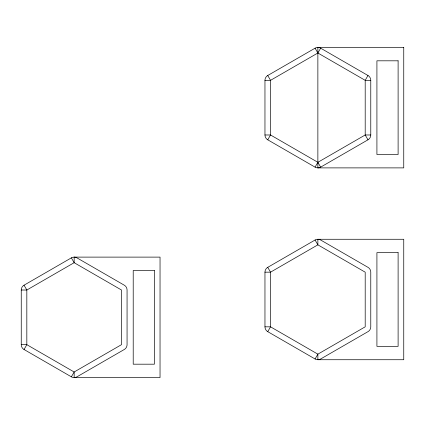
<?xml version="1.0" encoding="UTF-8"?>
<svg xmlns="http://www.w3.org/2000/svg" width="425" height="425" viewBox="0 0 425 425"><rect width="100%" height="100%" fill="white"/><g stroke="black" fill="none" stroke-linecap="round" stroke-linejoin="round"><path stroke-width="0.64" d="M24.039 349.499L26.828 344.67L26.828 290.02L24.039 285.191L71.368 257.863A5.578 5.578 0 0 1 76.946 257.863L124.275 285.191A5.578 5.578 0 0 1 127.064 290.02L127.064 344.67A5.578 5.578 0 0 1 124.275 349.499L76.946 376.826A5.578 5.578 0 0 1 71.368 376.826L24.039 349.499A5.578 5.578 0 0 1 21.25 344.67L21.25 290.02A5.578 5.578 0 0 1 24.039 285.191M71.368 376.826L74.157 371.997L121.492 344.67L121.492 290.02L74.157 262.692L71.368 257.863M267.745 139.809L270.534 134.98L270.534 80.33L267.745 75.501L315.079 48.174A5.578 5.578 0 0 1 320.657 48.174L367.986 75.501A5.578 5.578 0 0 1 370.775 80.33L370.775 134.98A5.578 5.578 0 0 1 367.986 139.809L320.657 167.137A5.578 5.578 0 0 1 315.079 167.137L267.745 139.809A5.578 5.578 0 0 1 264.961 134.98L264.961 80.33A5.578 5.578 0 0 1 267.745 75.501M320.657 48.174L317.868 53.003L270.534 80.33L264.961 80.33M315.079 167.137L317.868 162.308L365.197 134.98L370.775 134.98M367.986 75.501L365.197 80.33L365.197 134.98L367.986 139.809M267.745 331.654L270.534 326.825L270.534 272.17L267.745 267.341L315.079 240.013A5.578 5.578 0 0 1 320.657 240.013L367.986 267.341A5.578 5.578 0 0 1 370.775 272.17L370.775 326.825A5.578 5.578 0 0 1 367.986 331.654L320.657 358.982A5.578 5.578 0 0 1 315.079 358.982L267.745 331.654A5.578 5.578 0 0 1 264.961 326.825L264.961 272.17A5.578 5.578 0 0 1 267.745 267.341M315.079 358.982L317.868 354.152L365.197 326.825L365.197 272.17L317.868 244.848L315.079 240.013M370.775 80.33L365.197 80.33L317.868 53.003L315.079 48.174M264.961 134.98L270.534 134.98L317.868 162.308L320.657 167.137M264.961 272.17L270.534 272.17L317.868 244.848L317.868 239.27L403.75 239.27L403.75 359.731L317.868 359.731L317.868 354.152L270.534 326.825L264.961 326.825M21.25 290.02L26.828 290.02L74.157 262.692L74.157 257.114L160.039 257.114L160.039 377.575L74.157 377.575L74.157 371.997L26.828 344.67L21.25 344.67M403.75 47.425L317.868 47.425L317.868 167.886L403.75 167.886L403.75 47.425M398.108 60.812L376.917 60.812L376.917 154.498L398.108 154.498L398.108 60.812M398.108 252.652L376.917 252.652L376.917 346.343L398.108 346.343L398.108 252.652M154.403 270.502L133.211 270.502L133.211 364.188L154.403 364.188L154.403 270.502"/></g></svg>
